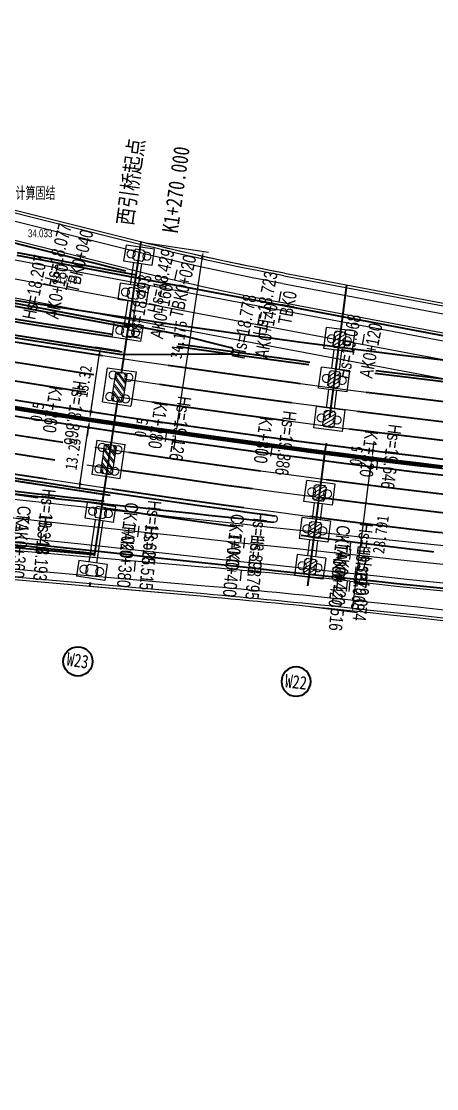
# Model space of a CAD drawing. Extents: x 0 to 558779, y 0 to 2762081.
# Drawn here: x 517486.4 to 517564.4, y 2757739 to 2757939.5 of the extents above; entities that cross this region are included whole.
import ezdxf
from ezdxf.enums import TextEntityAlignment as Align

# ---------------------------------------------------------------- set-up
doc = ezdxf.new("R2010")
doc.units = 0
doc.header["$LTSCALE"] = 20
doc.header["$PDMODE"] = 34
for name, pattern in [('CENTER', [2, 1.25, -0.25, 0.25, -0.25]), ('DASHED', [19.049999999999997, 12.7, -6.349999999999999]), ('HIDDEN', [0.375, 0.25, -0.125])]:
    doc.linetypes.add(name, pattern=pattern)
for name, color, linetype in [('B-标线', 8, 'Continuous'), ('DL-互通边线', 75, 'Continuous'), ('DL-非机动车道边线', 6, 'Continuous'), ('L-主桥边线', 240, 'Continuous'), ('QL-主线桥位平面', 190, 'Continuous'), ('QL-主线桥墩', 191, 'Continuous'), ('QL-桥跨数值', 6, 'Continuous'), ('XW_2022', 7, 'Continuous'), ('XW_A-20220915', 7, 'Continuous'), ('XW_C-20220918', 7, 'Continuous'), ('XW_TA右非', 7, 'Continuous'), ('XW_TB左非', 7, 'Continuous'), ('XW_右非', 7, 'Continuous'), ('XW_左非', 7, 'Continuous'), ('主线墩中心线', 6, 'Continuous'), ('主线墩号', 1, 'Continuous'), ('主线桥宽', 4, 'Continuous'), ('桩号-2022', 7, 'Continuous'), ('桩号-A', 7, 'Continuous'), ('桩号-右非', 7, 'Continuous'), ('桩号-左非', 7, 'Continuous'), ('点划线', 6, 'CENTER'), ('粗实线', 1, 'Continuous'), ('设计高-2022', 7, 'Continuous'), ('设计高-A', 7, 'Continuous'), ('设计高-右非', 7, 'Continuous'), ('设计高-地面高-2022', 7, 'Continuous'), ('设计高-地面高-A', 7, 'Continuous'), ('设计高-地面高-C-20220918', 7, 'Continuous'), ('设计高-地面高-右非', 7, 'Continuous'), ('设计高-地面高-左非', 7, 'Continuous'), ('设计高-左非', 7, 'Continuous'), ('道路边线', 22, 'Continuous')]:
    doc.layers.add(name, color=color, linetype=linetype)
doc.layers.add('偏心', color=4, linetype='Continuous', plot=False)
doc.layers.add('构造细实', color=5, linetype='Continuous', lineweight=15)
doc.layers.add('细虚线', color=2, linetype='DASHED', lineweight=15)
doc.styles.get("Standard").update_dxf_attribs({"font": 'fsdb_e.shx', "width": 0.7, "bigfont": 'hzdx.shx'})
doc.styles.add('仿宋', font='simfang_0.ttf', dxfattribs={"width": 0.8})
doc.dimstyles.new('跨度', dxfattribs={"dimscale": 2, "dimtxt": 2.2, "dimasz": 1.5, "dimexe": 1, "dimexo": 1, "dimgap": 1, "dimtad": 1, "dimdec": 3, "dimzin": 9, "dimdsep": 46, "dimtxsty": '仿宋', "dimcen": 0, "dimclrd": 4, "dimclre": 4, "dimclrt": 256, "dimadec": 0, "dimazin": 3, "dimtfac": 1, "dimtdec": 3, "dimtix": 1, "dimtmove": 2, "dimatfit": 3, "dimfxl": 1, "dimtolj": 1, "dimtzin": 0, "dimarcsym": 2})
pattern_1 = [(128.2757236841803, (-20707.65579984283, -4857.587798500945), (-49.06493134221939, -38.7154040710322), [])]

# ---------------------------------------------------------------- blocks, each defined once
blk = doc.blocks.new('W29-w25')
at = {"layer": '构造细实'}
h = blk.add_hatch(dxfattribs=at)
h.set_pattern_fill('ANSI31', color=4, scale=30, style=0)
h.set_pattern_definition([(45, (-12.5, 0), (-67.35192090801864, 67.35192090801866), [])])
h.paths.add_polyline_path([(-937.5000007925228, 110), (-687.5000008007592, 109.9999999999927), (-437.5000008089955, 109.9999999999927), (-437.5000008089955, 84.99999999999274), (-412.5000008089955, 84.99999999999274), (-412.5000008089955, -85.00000000000728), (-437.5000008089955, -85.00000000000728), (-437.5000008089955, -110.0000000000072), (-687.5000008007592, -110.0000000000072), (-937.5000007925228, -110.0000000000072), (-937.5000007925228, -85.00000000000728), (-962.5000007925228, -85.00000000000728), (-962.5000007925228, 84.99999999999274), (-937.5000007925228, 84.99999999999274)])
h = blk.add_hatch(dxfattribs=at)
h.set_pattern_fill('ANSI31', color=4, scale=30, style=0)
h.set_pattern_definition([(45, (12.5, 0), (-67.35192090801864, 67.35192090801866), [])])
h.paths.add_polyline_path([(937.50000079253, 110), (687.5000008007664, 109.9999999999927), (437.5000008090028, 109.9999999999927), (437.5000008090028, 84.99999999999274), (412.5000008090028, 84.99999999999274), (412.5000008090028, -85.00000000000728), (437.5000008090028, -85.00000000000728), (437.5000008090028, -110.0000000000072), (687.5000008007664, -110.0000000000072), (937.50000079253, -110.0000000000072), (937.50000079253, -85.00000000000728), (962.50000079253, -85.00000000000728), (962.50000079253, 84.99999999999274), (937.50000079253, 84.99999999999274)])
at = {"layer": '点划线', "ltscale": 2}
blk.add_line((0, -270.0000000000075), (3.638e-12, 270.0000000000077), dxfattribs=at)
at = {"layer": '粗实线'}
for p, q in [((-1012.500000792523, 269.9999999999927), (-1012.500000792523, -270.0000000000073)), ((-362.5000008089955, 270), (-1012.500000792523, 269.9999999999854)), ((-362.5000008089955, 269.9999999999927), (-362.5000008089955, -270.0000000000073)), ((362.5000008090028, 269.9999999999927), (362.5000008090028, -270.0000000000073)), ((362.5000008090028, 270), (1012.50000079253, 269.9999999999854)), ((1012.50000079253, 269.9999999999927), (1012.50000079253, -270.0000000000073)), ((-1012.500000792523, -270.0000000000073), (-362.5000008089955, -270.0000000000073)), ((1012.50000079253, -270.0000000000073), (362.5000008090028, -270.0000000000073))]:
    blk.add_line(p, q, dxfattribs=at)
at = {"layer": '粗实线', "color": 4}
for points in [[(-937.5000007925228, 109.9999999999927), (-937.5000007925228, 84.99999999999274), (-962.5000007925228, 84.99999999999274), (-962.5000007925228, -85.00000000000728), (-937.5000007925228, -85.00000000000728), (-937.5000007925228, -110.0000000000072)], [(-937.5000007925228, 110), (-687.5000008007592, 109.9999999999927), (-437.5000008089955, 109.9999999999927), (-437.5000008089955, 84.99999999999274), (-412.5000008089955, 84.99999999999274), (-412.5000008089955, -85.00000000000728), (-437.5000008089955, -85.00000000000728), (-437.5000008089955, -110.0000000000072), (-687.5000008007592, -110.0000000000072), (-937.5000007925228, -110.0000000000072)], [(937.50000079253, 110), (687.5000008007664, 109.9999999999927), (437.5000008090028, 109.9999999999927), (437.5000008090028, 84.99999999999274), (412.5000008090028, 84.99999999999274), (412.5000008090028, -85.00000000000728), (437.5000008090028, -85.00000000000728), (437.5000008090028, -110.0000000000072), (687.5000008007664, -110.0000000000072), (937.50000079253, -110.0000000000072)], [(937.50000079253, 109.9999999999927), (937.50000079253, 84.99999999999274), (962.50000079253, 84.99999999999274), (962.50000079253, -85.00000000000728), (937.50000079253, -85.00000000000728), (937.50000079253, -110.0000000000072)]]:
    blk.add_lwpolyline(points, dxfattribs=at)
at = {"layer": '细虚线', "ltscale": 5}
for centre in [(-892.5000008007592, 149.9999999999927), (-482.5000008007591, 149.9999999999927), (482.5000008007664, 149.9999999999927), (892.5000008007664, 149.9999999999927), (-892.5000008007592, -150.0000000000073), (-482.5000008007591, -150.0000000000073), (482.5000008007664, -150.0000000000073), (892.5000008007664, -150.0000000000073)]:
    blk.add_circle(centre, 75, dxfattribs=at)
blk = doc.blocks.new('W22')
at = {"layer": '构造细实'}
h = blk.add_hatch(dxfattribs=at)
h.set_pattern_fill('ANSI31', color=4, scale=500, angle=83.2757236841803, style=0)
h.set_pattern_definition(pattern_1)
h.paths.add_polyline_path([(-2050, -85), (-2050, 85), (-2075, 85), (-2075, 110), (-2325, 110), (-2325, 85), (-2350, 85), (-2350, -85), (-2325, -85), (-2325, -110), (-2075, -110), (-2075, -85)])
h.paths.add_polyline_path([(-574.9999984466994, -85), (-549.9999984466994, -85), (-549.9999984466994, 85), (-574.9999984466994, 85), (-574.9999984466994, 110), (-824.9999984466994, 110), (-824.9999984466994, 85), (-849.9999984466994, 85), (-849.9999984466994, -85), (-824.9999984466994, -85), (-824.9999984466994, -110), (-574.9999984466994, -110)])
h = blk.add_hatch(dxfattribs=at)
h.set_pattern_fill('ANSI31', color=4, scale=500, angle=83.2757236841803, style=0)
h.set_pattern_definition([(128.2757236841803, (-12660.54016941525, -4838.224952934283), (-49.06493134221939, -38.7154040710322), [])])
h.paths.add_polyline_path([(-1300, -85), (-1300, 85), (-1325, 85), (-1325, 110), (-1575, 110), (-1575, 85), (-1600, 85), (-1600, -85), (-1575, -85), (-1575, -110), (-1325, -110), (-1325, -85)])
h = blk.add_hatch(dxfattribs=at)
h.set_pattern_fill('ANSI31', color=4, scale=500, angle=83.2757236841803, style=0)
h.set_pattern_definition(pattern_1)
h.paths.add_polyline_path([(1950.000000000003, -85), (1950.000000000003, 85), (1975.000000000003, 85), (1975.000000000003, 110), (2225.000000000004, 110), (2225.000000000004, 85), (2250.000000000003, 85), (2250.000000000003, -85), (2225.000000000004, -85), (2225.000000000004, -110), (1975.000000000003, -110), (1975.000000000003, -85)])
h.paths.add_polyline_path([(574.9999984466994, -85), (549.9999984466994, -85), (549.9999984466994, 85), (574.9999984466994, 85), (574.9999984466994, 110), (824.9999984466994, 110), (824.9999984466994, 85), (849.9999984466994, 85), (849.9999984466994, -85), (824.9999984466994, -85), (824.9999984466994, -110), (574.9999984466994, -110)])
h = blk.add_hatch(dxfattribs=at)
h.set_pattern_fill('ANSI31', color=4, scale=500, angle=83.2757236841803, style=0)
h.set_pattern_definition([(128.2757236841803, (-9810.540169415252, -4838.224952934283), (-49.06493134221939, -38.7154040710322), [])])
h.paths.add_polyline_path([(1550, -85), (1550, 85), (1525, 85), (1525, 110), (1275, 110), (1275, 85), (1250, 85), (1250, -85), (1275, -85), (1275, -110), (1525, -110), (1525, -85)])
at = {"layer": '粗实线'}
for p, q in [((-2000, 270), (-2400, 270)), ((-2400, 270), (-2400, -270)), ((-2000, 270), (-2000, -270)), ((-1250, 270), (-1650, 270)), ((-1650, 270), (-1650, -270)), ((-1250, 270), (-1250, -270)), ((-899.9999984466994, 270), (-499.9999984466994, 270)), ((-899.9999984466994, 270), (-899.9999984466994, -270)), ((-499.9999984466994, 270), (-499.9999984466994, -270)), ((899.9999984466994, 270), (499.9999984466994, 270)), ((499.9999984466994, 270), (499.9999984466994, -270)), ((899.9999984466994, 270), (899.9999984466994, -270)), ((1200, 270), (1600, 270)), ((1200, 270), (1200, -270)), ((1600, 270), (1600, -270)), ((1900.000000000003, 270), (2300.000000000004, 270)), ((1900.000000000003, 270), (1900.000000000003, -270)), ((2300.000000000004, 270), (2300.000000000004, -270)), ((-1650, 75), (-2000, 75)), ((-899.9999984466994, 75), (-1250, 75)), ((899.9999984466994, 75), (1200, 75)), ((1600, 75), (1900.000000000003, 75)), ((-1650, -75), (-2000, -75)), ((-899.9999984466994, -75), (-1250, -75)), ((899.9999984466994, -75), (1200, -75)), ((1600, -75), (1900.000000000003, -75)), ((-2000, -270), (-2400, -270)), ((-1250, -270), (-1650, -270)), ((-899.9999984466994, -270), (-499.9999984466994, -270)), ((899.9999984466994, -270), (499.9999984466994, -270)), ((1200, -270), (1600, -270)), ((1900.000000000003, -270), (2300.000000000004, -270))]:
    blk.add_line(p, q, dxfattribs=at)
for points in [[(-2050, -85), (-2050, 85), (-2075, 85), (-2075, 110), (-2325, 110), (-2325, 85), (-2350, 85), (-2350, -85), (-2325, -85), (-2325, -110)], [(-1300, -85), (-1300, 85), (-1325, 85), (-1325, 110), (-1575, 110), (-1575, 85), (-1600, 85), (-1600, -85), (-1575, -85), (-1575, -110)], [(-574.9999984466994, -85), (-549.9999984466994, -85), (-549.9999984466994, 85), (-574.9999984466994, 85), (-574.9999984466994, 110), (-824.9999984466994, 110), (-824.9999984466994, 85), (-849.9999984466994, 85), (-849.9999984466994, -85)], [(574.9999984466994, -85), (549.9999984466994, -85), (549.9999984466994, 85), (574.9999984466994, 85), (574.9999984466994, 110), (824.9999984466994, 110), (824.9999984466994, 85), (849.9999984466994, 85), (849.9999984466994, -85)], [(1250, -85), (1250, 85), (1275, 85), (1275, 110), (1525, 110), (1525, 85), (1550, 85), (1550, -85), (1525, -85), (1525, -110)], [(1950.000000000003, -85), (1950.000000000003, 85), (1975.000000000003, 85), (1975.000000000003, 110), (2225.000000000004, 110), (2225.000000000004, 85), (2250.000000000003, 85), (2250.000000000003, -85), (2225.000000000004, -85), (2225.000000000004, -110)], [(-2325, -110), (-2075, -110), (-2075, -85), (-2050, -85)], [(-1575, -110), (-1325, -110), (-1325, -85), (-1300, -85)], [(-849.9999984466994, -85), (-824.9999984466994, -85), (-824.9999984466994, -110), (-574.9999984466994, -110), (-574.9999984466994, -85)], [(849.9999984466994, -85), (824.9999984466994, -85), (824.9999984466994, -110), (574.9999984466994, -110), (574.9999984466994, -85)], [(1525, -110), (1275, -110), (1275, -85), (1250, -85)], [(2225.000000000004, -110), (1975.000000000003, -110), (1975.000000000003, -85), (1950.000000000003, -85)]]:
    blk.add_lwpolyline(points, dxfattribs=at)
at = {"layer": '细虚线', "ltscale": 5}
for centre in [(-2200, 150), (-1450, 150), (-699.9999984466994, 150), (699.9999984466994, 150), (1400, 150), (2100.000000000004, 150), (-2200, -150), (-1450, -150), (-699.9999984466994, -150), (699.9999984466994, -150), (1400, -150), (2100.000000000004, -150)]:
    blk.add_circle(centre, 75, dxfattribs=at)
blk = doc.blocks.new('JJ墩1')
at = {"layer": '粗实线'}
for points in [[(2.613188003073446, -0.6791527518071235), (-2.613188003073446, 0.6791527518071235), (-3.367802172084338, -2.224389473441988), (1.858573834062553, -3.582694977056235)], [(0.7895370948826895, -7.696046463679522), (-4.436838911264203, -6.337740959599613), (-5.191453080275094, -9.241283185780047), (0.0349229259882122, -10.59958868939429)], [(-1.788727986160665, -17.61648241663351), (-7.015103992307558, -16.25817691255361), (-6.260489823413081, -13.35463468683883), (-1.034113817266188, -14.71294019091874)]]:
    blk.add_lwpolyline(points, close=True, dxfattribs=at)
at = {"layer": '粗实线', "color": 4}
for points in [[(-1.253285691724158, -0.4491936946287752), (-1.630592776113189, -1.90096480725333), (-1.388630923931486, -1.963849321473389), (-1.45151543803513, -2.205811173655092), (0.1938251564279199, -2.633425869513303), (0.2567096705315635, -2.3914640173316), (0.4986715227132664, -2.454348531551659), (0.8759786072187125, -1.00257741799578), (0.6340167549205944, -0.9396929047070444), (0.6969012690242379, -0.6977310520596803), (-0.9484393254388124, -0.2701163562014699), (-1.011323839542455, -0.5120782083831728)], [(-3.076936599914915, -7.466087406035513), (-3.454243684303946, -8.917858518660069), (-3.212281832122243, -8.980743033345787), (-3.275166346225887, -9.222704885527493), (-1.629825751646421, -9.650319580920039), (-1.566941237659193, -9.408357729204), (-1.32497938547749, -9.471242242958397), (-0.9476723010884596, -8.019471130333839), (-1.189634153270162, -7.956586616579442), (-1.126749639166519, -7.714624763932079), (-2.772090233745984, -7.28701006853953), (-2.834974747733213, -7.528971920721233)], [(-4.595741145778447, -14.30390379531309), (-4.65862565988209, -14.54586564749479), (-4.900587512063793, -14.48298113327473), (-5.277894596452825, -15.93475224636495), (-5.035932744271121, -15.99763676058501), (-5.098817258374765, -16.23959861230105), (-3.453476663795299, -16.66721330815926), (-3.390592149808071, -16.42525145551189), (-3.148630297626368, -16.48813597019762), (-2.771323213237337, -15.03636485757306), (-3.013285065302625, -14.973480343353), (-2.950400551198981, -14.7315184911713)]]:
    blk.add_lwpolyline(points, close=True, dxfattribs=at)
at = {"layer": '粗实线'}
for points in [[(-2.54953646461945, -6.828240169677883), (-1.48049972532317, -2.714888683054596)], [(-1.097765351762063, -7.205547254066914), (-0.0287286125821993, -3.092195767443627)], [(-4.373187376768328, -13.84513389645144), (-3.304150633630342, -9.731782395392656)], [(-2.921416263910941, -14.22244098130613), (-1.852379520772956, -10.10908947978168)]]:
    blk.add_lwpolyline(points, dxfattribs=at)
at = {"layer": '细虚线', "ltscale": 5}
for centre in [(-1.829078197362832, -1.074464028701186), (1.07446402835194, -1.829078197013586), (-3.652729105553589, -8.091357740107922), (-0.7491868798388169, -8.845971909351647), (-5.476380017702466, -15.10825146688148), (-2.572837791987694, -15.8628656361252)]:
    blk.add_circle(centre, 0.75, dxfattribs=at)
blk = doc.blocks.new('JJ墩4')
at = {"layer": '粗实线'}
for p, q in [((-1.393420161271933, 11.24047955358401), (-1.04214555787621, 14.21984293404966)), ((4.320708526996895, 13.58754864754155), (-1.04214555787621, 14.21984293404966)), ((3.969433923601172, 10.60818526707589), (4.320708526996895, 13.58754864754155)), ((3.969433923601172, 10.60818526707589), (-1.393420161271933, 11.24047955358401)), ((-0.3935662416624836, 3.067182030994445), (0.5431660360191018, 11.01215106109157)), ((1.096115448570344, 2.891544729471206), (2.032847726251929, 10.83651375956833)), ((-2.330152438953518, 3.295510523486882), (-2.681427042407449, 0.3161471430212259)), ((3.032701645919587, 2.663216236978769), (-2.330152438953518, 3.295510523486882)), ((3.032701645919587, 2.663216236978769), (2.681427042465656, -0.3161471434868872)), ((2.681427042465656, -0.3161471434868872), (-2.681427042407449, 0.3161471430212259))]:
    blk.add_line(p, q, dxfattribs=at)
at = {"layer": '粗实线', "color": 4}
for points in [[(0.4590295942034573, 13.28765563340857), (0.2833922925055958, 11.79797394340858), (0.5316725741722621, 11.76870105974376), (0.5023996905656531, 11.52042077807709)], [(0.5023996905656531, 11.52042077807709), (2.190705606190022, 11.32136516924947), (2.219978489796631, 11.56964545091614), (2.468258771521504, 11.54037256725132), (2.643896073219366, 13.03005425771698), (2.3956157915527, 13.0593271413818), (2.424888675159309, 13.30760742304846), (0.7365827595349402, 13.50666303187608), (0.7073098759283312, 13.25838274974376), (0.4590295942034573, 13.28765563340857)], [(-0.5514241215423681, 2.582330621313303), (-0.5806970052071847, 2.334050339180976), (-0.8289772868738509, 2.363323222845792), (-1.00461458862992, 0.8736415328457952), (-0.7563343069050461, 0.8443686491809785)], [(-0.7563343069050461, 0.8443686491809785), (-0.7856071905116551, 0.5960883675143123), (0.9026987250545062, 0.3970327586866915), (0.9319716087193228, 0.6453130403533578), (1.180251890385989, 0.6160401566885412), (1.355889192142058, 2.1057218471542), (1.107608910417184, 2.134994730819016), (1.136881794023793, 2.383275012485682), (-0.5514241215423681, 2.582330621313303)]]:
    blk.add_lwpolyline(points, dxfattribs=at)
at = {"layer": '细虚线', "ltscale": 5}
for centre in [(-0.026037507399451, 12.58965140208602), (2.953325873124413, 12.23837679857388), (-1.314044388476759, 1.665318991523236), (1.665318991988897, 1.314044388476759)]:
    blk.add_circle(centre, 0.75, dxfattribs=at)
blk = doc.blocks.new('标注墩')
at = {"layer": '主线墩号', "lineweight": 35}
blk.add_circle((0, -28.5), 5.5, dxfattribs=at)
blk = doc.blocks.new('*D1515')
at = {"layer": 'DEFPOINTS', "color": 0}
for p in [(478.34724135226, -135.4033979722883), (482.8984028404728, -136.0839730897806), (480.9388030575853, -149.1882650848365)]:
    blk.add_point(p, dxfattribs=at)
at = {"layer": '主线桥宽', "color": 4, "lineweight": -2}
for p, q in [((481.9093996710368, -135.9360787665441), (477.358238182824, -135.2555036490519)), ((476.6094830542272, -147.0241852131903), (478.1253998674053, -136.8869027264423)), ((479.9497998881494, -149.0403707616001), (475.3986383999365, -148.3597956441078))]:
    blk.add_line(p, q, dxfattribs=at)
at = {"layer": '主线桥宽', "color": 4}
for points in [[(478.3726506597643, -136.9238763072514), (477.8781490750463, -136.8499291456332), (478.34724135226, -135.4033979722883)], [(476.3622322618682, -146.9872116323812), (476.8567338465862, -147.0611587939994), (476.3876415693725, -148.5076899673443)]]:
    blk.add_solid(points, dxfattribs=at)
at = {"layer": '主线桥宽', "insert": (475.2718850309485, -141.6421770266387), "char_height": 2.2, "attachment_point": 5, "rotation": 81.4950808306004, "style": '仿宋'}
blk.add_mtext('\\A1;13.25', dxfattribs=at)
blk = doc.blocks.new('*D1516')
at = {"layer": 'DEFPOINTS', "color": 0}
for p in [(522.5200001634075, -141.6044535320252), (531.3538220377391, -142.7453398523784), (518.8322166798752, -170.1587641793303)]:
    blk.add_point(p, dxfattribs=at)
at = {"layer": '主线桥宽', "color": 4, "lineweight": -2}
for p, q in [((523.5117632280864, -141.732539532583), (532.3455851024179, -142.8734258529363)), ((527.8581675550435, -169.8120059026653), (531.1616930369023, -144.2329844493966)), ((519.823979744554, -170.2868501798882), (528.6578016188855, -171.4277365002414))]:
    blk.add_line(p, q, dxfattribs=at)
at = {"layer": '主线桥宽', "color": 4}
for points in [[(531.409633803072, -144.2650059495361), (530.9137522707326, -144.2009629492572), (531.3538220377391, -142.7453398523784)], [(527.6102267888738, -169.7799844025259), (528.1061083212131, -169.8440274028048), (527.6660385542067, -171.2996504996835)]]:
    blk.add_solid(points, dxfattribs=at)
at = {"layer": '主线桥宽', "insert": (533.0583381506162, -156.7510992391033), "char_height": 2.2, "attachment_point": 5, "rotation": 82.64099642408014, "style": '仿宋'}
blk.add_mtext('\\A1;28.791', dxfattribs=at)
blk = doc.blocks.new('*D1531')
at = {"layer": 'DEFPOINTS', "color": 0}
for p in [(478.4211885138212, -134.9088963879987), (482.8984028404811, -136.0839730896987), (482.9723500020918, -135.5894715054892)]:
    blk.add_point(p, dxfattribs=at)
at = {"layer": '主线桥宽', "color": 4, "lineweight": -2}
for p, q in [((478.6430299986726, -133.4253916338442), (478.864871483524, -131.9418868796897)), ((481.9093996710448, -135.9360787664644), (477.3582381828422, -135.2555036489841)), ((481.9833468326555, -135.4415771822549), (477.4321853443848, -134.7610020647644)), ((478.3472413522786, -135.4033979722184), (478.4211885138212, -134.9088963879987)), ((478.1253998674271, -136.8869027263728), (477.9035583825757, -138.3704074805273))]:
    blk.add_line(p, q, dxfattribs=at)
at = {"layer": '主线桥宽', "color": 4}
for points in [[(478.3957792063135, -133.3884180530356), (478.8902807910317, -133.4623652146527), (478.4211885138212, -134.9088963879987)], [(478.3726506597862, -136.9238763071814), (477.8781490750681, -136.8499291455643), (478.3472413522786, -135.4033979722184)]]:
    blk.add_solid(points, dxfattribs=at)
at = {"layer": '主线桥宽', "insert": (468.5507134097865, -133.755560406018), "char_height": 2.2, "attachment_point": 5, "rotation": 81.49508083072625, "style": '仿宋'}
blk.add_mtext('\\A1;0.5', dxfattribs=at)
blk = doc.blocks.new('*D1532')
at = {"layer": 'DEFPOINTS', "color": 0}
for p in [(480.3910805835952, -121.7357775097149), (484.9422420727205, -122.4163526273332), (482.9723500020918, -135.5894715054892)]:
    blk.add_point(p, dxfattribs=at)
at = {"layer": '主线桥宽', "color": 4, "lineweight": -2}
for p, q in [((483.9532389032842, -122.2684583040989), (479.4020774141589, -121.5878831864806)), ((478.6430299977485, -133.425391633706), (480.1692390987438, -123.2192822638693)), ((481.9833468326555, -135.4415771822549), (477.4321853434608, -134.7610020646262))]:
    blk.add_line(p, q, dxfattribs=at)
at = {"layer": '主线桥宽', "color": 4}
for points in [[(480.4164898911029, -123.2562558446779), (479.9219883063848, -123.1823086830608), (480.3910805835952, -121.7357775097149)], [(478.3957792053894, -133.3884180528974), (478.8902807901076, -133.4623652145146), (478.4211885128971, -134.9088963878605)]]:
    blk.add_solid(points, dxfattribs=at)
at = {"layer": '主线桥宽', "insert": (477.3105781183777, -128.0089700056147), "char_height": 2.2, "attachment_point": 5, "rotation": 81.49508083072736, "style": '仿宋'}
blk.add_mtext('\\A1;13.32', dxfattribs=at)
blk = doc.blocks.new('*D1533')
at = {"layer": 'DEFPOINTS', "color": 0}
for p in [(488.0265918167424, -101.7906003617681), (499.7227925874407, -103.5396359067001), (482.9723500020918, -135.5894715054892)]:
    blk.add_point(p, dxfattribs=at)
at = {"layer": '主线桥宽', "color": 4, "lineweight": -2}
for p, q in [((489.0155949861787, -101.9384946850024), (500.7117957568771, -103.6875302299344)), ((494.8903922575468, -135.8550022962526), (499.5009511025893, -105.0231406608546)), ((483.9613531715282, -135.7373658287235), (495.6575539421317, -137.4864013736413))]:
    blk.add_line(p, q, dxfattribs=at)
at = {"layer": '主线桥宽', "color": 4}
for points in [[(499.7482018949484, -105.0601142416631), (499.2537003102303, -104.986167080046), (499.7227925874407, -103.5396359067001)], [(494.6431414651877, -135.818028715444), (495.1376430499058, -135.8919758770611), (494.6685507726954, -137.338507050407)]]:
    blk.add_solid(points, dxfattribs=at)
at = {"layer": '主线桥宽', "insert": (495.1001152501995, -120.1257045353806), "char_height": 2.2, "attachment_point": 5, "rotation": 81.49508083072742, "style": '仿宋'}
blk.add_mtext('\\A1;34.175', dxfattribs=at)
blk = doc.blocks.new('*D1534')
at = {"layer": 'DEFPOINTS', "color": 0}
for p in [(522.5200001634075, -141.6044535320252), (522.5840431647375, -141.108572000172), (531.4178650381954, -142.2494583205188)]:
    blk.add_point(p, dxfattribs=at)
at = {"layer": '主线桥宽', "color": 4, "lineweight": -2}
for p, q in [((531.6099940390499, -140.7618137235029), (531.8021230399044, -139.274169126487)), ((523.5117632280848, -141.7325395325948), (532.3455851026323, -142.8734258530824)), ((523.5758062294148, -141.2366580007416), (532.4096281028726, -142.3775443210885)), ((531.3538220379551, -142.7453398525128), (531.4178650381954, -142.2494583205188)), ((531.1616930371006, -144.2329844495287), (530.9695640362461, -145.7206290465446))]:
    blk.add_line(p, q, dxfattribs=at)
at = {"layer": '主线桥宽', "color": 4}
for points in [[(531.3620532728805, -140.7297922233605), (531.8579348052192, -140.7938352236453), (531.4178650381954, -142.2494583205188)], [(531.4096338032699, -144.2650059496711), (530.9137522709312, -144.2009629493863), (531.3538220379551, -142.7453398525128)]]:
    blk.add_solid(points, dxfattribs=at)
at = {"layer": '主线桥宽', "insert": (528.4639867228105, -141.9353822898119), "char_height": 2.2, "attachment_point": 5, "rotation": 82.64099642339886, "style": '仿宋'}
blk.add_mtext('\\A1;0.5', dxfattribs=at)
blk = doc.blocks.new('*D1558')
at = {"layer": 'DEFPOINTS', "color": 0}
for p in [(482.8984028404811, -136.0839730896987), (482.9723500020336, -135.5894715054892), (494.6627922503508, -137.3376459283053)]:
    blk.add_point(p, dxfattribs=at)
at = {"layer": '主线桥宽', "color": 4, "lineweight": -2}
for p, q in [((483.8874060099141, -136.2318674129554), (495.5778482582312, -137.9800418357715)), ((483.9613531714666, -135.7373658287459), (495.6517954197838, -137.485540251562)), ((494.8846337352359, -135.8541411741559), (495.106475220121, -134.3706364200064)), ((494.5888450887982, -137.8321475125148), (494.6627922503508, -137.3376459283053)), ((494.3670036039131, -139.3156522666642), (494.145162119028, -140.7991570208137))]:
    blk.add_line(p, q, dxfattribs=at)
at = {"layer": '主线桥宽', "color": 4}
for points in [[(494.6373829428777, -135.8171675933417), (495.1318845275941, -135.8911147549701), (494.6627922503508, -137.3376459283053)], [(494.6142543962713, -139.3526258474784), (494.1197528115549, -139.2786786858501), (494.5888450887982, -137.8321475125148)]]:
    blk.add_solid(points, dxfattribs=at)
at = {"layer": '主线桥宽', "insert": (488.0854736614273, -136.7093792473897), "char_height": 2.2, "attachment_point": 5, "rotation": 81.49508082942596, "style": '仿宋'}
blk.add_mtext('\\A1;0.5', dxfattribs=at)
blk = doc.blocks.new('主线桥墩10.09')
at = {"layer": 'L-主桥边线', "lineweight": 35}
for points in [[(-22.09346182737499, 24.23848303081468, 0.0666659367072392), (484.4883812573389, -122.4187976215034)], [(-32.98621173837455, -0.4667406943626702, 0.0668908931568366), (482.2642752000247, -149.3860236215405)]]:
    blk.add_lwpolyline(points, format="xyb", dxfattribs=at)
at = {"layer": 'L-主桥边线', "color": 1, "lineweight": 35}
for points in [[(-27.44311974686571, 12.11644773883745, 0.0745330961224571), (544.57832292316, -143.8253113320097), (1927.554360731505, -306.8760259551928)], [(-27.64468672825024, 11.65887725027278, 0.0745330961224291), (544.5197791802347, -144.3218721337616), (1927.495816988172, -307.3725867569446)]]:
    blk.add_lwpolyline(points, format="xyb", dxfattribs=at)
at = {"layer": '主线墩中心线', "linetype": 'CENTER', "lineweight": 35}
for p, q in [((488.0265918167424, -101.7906003617681), (482.9723500020336, -135.5894715054892)), ((526.6197602345491, -109.8602301767096), (522.5840431646793, -141.108572000172)), ((482.8984028404811, -136.0839730896987), (478.3550171662937, -166.4666323657147)), ((522.5200001644554, -141.6044535320252), (518.8322166798752, -170.1587641793303))]:
    blk.add_line(p, q, dxfattribs=at)
at = {"layer": '道路边线'}
blk.add_line((514.8780517352279, -108.1520039532333), (639.3174056448042, -131.6485574343241), dxfattribs=at)
at = {"layer": '道路边线', "color": 1}
blk.add_line((514.9708221167675, -107.6606856686994), (639.4101760263437, -131.1572391502559), dxfattribs=at)
at = {"layer": '道路边线', "color": 1, "flags": 128}
for points in [[(514.9708221189212, -107.6606856696307, -0.0139441910179472), (488.0265918167424, -101.7906003617681, -0.0139441910179472)], [(478.3550171662937, -166.4666323657147), (499.8673806344158, -168.3641101815737, -0.0045067947510988), (526.6818338461453, -170.9730274509638, 0.0043474891421824), (806.9832168314023, -198.3351568495854)]]:
    blk.add_lwpolyline(points, format="xyb", dxfattribs=at)
at = {"layer": '主线墩号'}
for name, p, rotation in [('JJ墩1', (487.8810018731747, -102.7799453814514), 6.063742113744864), ('JJ墩1', (487.8810018731747, -102.7799453814514), 6.063742113744864), ('JJ墩4', (478.5701075938995, -164.9821337605826), 358.2194734765667), ('JJ墩4', (478.5701075938995, -164.9821337605826), 358.2194734765667)]:
    blk.add_blockref(name, p, dxfattribs=dict(at, rotation=rotation))
for name, p, xscale, yscale, zscale, rotation in [('W22', (522.4693124282638, -141.9969259500503), 0.010000000163324, 0.010000000163324, 0.010000000163324, 262.640996658885), ('W29-w25', (482.935376422538, -135.836722289212), 0.0099999998403085, 0.0099999998403085, 0.0099999998403085, 81.49508078232519)]:
    blk.add_blockref(name, p, dxfattribs=dict(at, xscale=xscale, yscale=yscale, zscale=zscale, rotation=rotation))
at = {"layer": '主线墩号', "lineweight": 35}
for p, xscale, yscale, zscale, rotation in [((478.3345630007679, -166.5119895129464), 0.4999999999729914, 0.4999999999729914, 0.4999999999729914, 351.3308615759037), ((518.7980409460724, -170.241751962807), -0.499999999993252, 0.5, 0.5, 353.3308615538297)]:
    blk.add_blockref('标注墩', p, dxfattribs=dict(at, xscale=xscale, yscale=yscale, zscale=zscale, rotation=rotation))
at = {"layer": '主线墩号', "lineweight": 35, "style": '仿宋', "width": 0.8}
for s, height, rotation, p in [('西引桥起点', 3, 82.00000000000001, (486.0841368549736, -90.50979316048323)), ('K1+270.000', 3, 82.00000000000001, (494.5708381686708, -91.97099214000627)), ('W23', 2.5, 351.330861549528, (476.1518573517096, -180.4285140614956)), ('W22', 2.5, 353.3308615538297, (517.154900634603, -184.4487566244788))]:
    blk.add_text(s, height=height, rotation=rotation, dxfattribs=at).set_placement(p, align=Align.MIDDLE_CENTER)
at = {"layer": '主线桥宽'}
for base, p2, picture, middle in [((499.7227925874407, -103.5396359067001), (488.0265918167424, -101.7906003617681), '*D1533', (495.1001152501995, -120.1257045353806)), ((480.3910805835311, -121.735777509754), (484.9422420727205, -122.4163526273332), '*D1532', (477.3105781183777, -128.0089700056147))]:
    dim = blk.add_linear_dim(base=base, p1=(482.9723500020918, -135.5894715054892), p2=p2, angle=261.4950808307275, dimstyle='跨度', override={"dimscale": 1, "dimfxl": 0.6}, dxfattribs=at)
    dim.commit()
    dim.dimension.update_dxf_attribs({"geometry": picture, "text_midpoint": middle})
for base, p1, p2, angle, picture, middle, dimtype in [((478.4211885138212, -134.9088963879987), (482.8984028404811, -136.0839730896987), (482.9723500020918, -135.5894715054892), 261.4950808307275, '*D1531', (468.5507134097865, -133.755560406018), 160), ((494.6627922503508, -137.3376459283053), (482.8984028404811, -136.0839730896987), (482.9723500020336, -135.5894715054892), 81.4950808294324, '*D1558', (488.0854736614273, -136.7093792473897), 161), ((531.4178650381954, -142.2494583205188), (522.5200001634075, -141.6044535320252), (522.5840431647375, -141.108572000172), 262.6409964234012, '*D1534', (528.4639867228105, -141.9353822898119), 160), ((531.3538220377391, -142.7453398523784), (518.8322166798752, -170.1587641793303), (522.5200001634075, -141.6044535320252), 82.64099642408013, '*D1516', (533.0583381506162, -156.7510992391033), 161)]:
    dim = blk.add_linear_dim(base=base, p1=p1, p2=p2, angle=angle, dimstyle='跨度', override={"dimscale": 1, "dimfxl": 0.6}, dxfattribs=at)
    dim.commit()
    dim.dimension.update_dxf_attribs({"geometry": picture, "text_midpoint": middle, "dimtype": dimtype})
dim = blk.add_aligned_dim(p1=(480.9388030575853, -149.1882650848365), p2=(482.8984028404728, -136.0839730897806), distance=4.601766332870524, dimstyle='跨度', override={"dimscale": 1, "dimfxl": 0.6}, dxfattribs=at)
dim.commit()
dim.dimension.update_dxf_attribs({"geometry": '*D1515', "text_midpoint": (475.2718850309485, -141.6421770266387)})

msp = doc.modelspace()

# ---------------------------------------------------------------- linework, layer by layer
at = {"layer": 'B-标线', "linetype": 'Continuous', "ltscale": 4}
for p, q in [((517672.4782620537, 2757859.309416393), (517479.6934832637, 2757895.71090614)), ((517625.2746843144, 2757861.098671841), (517478.3946979222, 2757888.832450162))]:
    msp.add_line(p, q, dxfattribs=at)
at = {"layer": 'B-标线', "lineweight": 35, "flags": 128}
for points in [[(516332.9539138029, 2758339.613788994), (516966.6872571261, 2758045.7680116, 0.0793686081780521), (517567.750595335, 2757875.684348863), (518685.095573749, 2757743.951121216)], [(516325.1717994775, 2758322.830204853), (516958.9051428008, 2758028.98442746, 0.079368608178038), (517565.5844768466, 2757857.311599186), (518685.095573749, 2757725.322989553)], [(516323.9098349922, 2758320.108542561), (516957.6431783156, 2758026.262765167, 0.0793686081780461), (517565.233214389, 2757854.332234373), (518685.095573749, 2757722.302211446)]]:
    msp.add_lwpolyline(points, format="xyb", dxfattribs=at)
at = {"layer": 'B-标线', "linetype": 'HIDDEN', "lineweight": 35, "ltscale": 5, "flags": 128}
for points in [[(516331.2712944893, 2758335.984905937), (516965.0046378126, 2758042.139128543, 0.0793686081780467), (517567.2822453916, 2757871.711862446), (518685.095573749, 2757739.923417072)], [(516331.4816219035, 2758336.438516319), (516965.2149652268, 2758042.592738925, 0.0793686081780571), (517567.3407891346, 2757872.208423248), (518685.095573749, 2757740.426880091)], [(516329.6938388828, 2758332.58282807), (516963.4271822062, 2758038.737050676, 0.0793686081780464), (517566.8431673196, 2757867.98765643), (518685.095573749, 2757736.147444438)], [(516328.1163832764, 2758329.180750204), (516961.8497265997, 2758035.33497281, 0.0793686081780372), (517566.4040892477, 2757864.263450414), (518685.095573749, 2757732.371471804)], [(516326.6440913769, 2758326.005477528), (516960.3774347003, 2758032.159700135, 0.07936860817803301), (517565.9942830471, 2757860.7875248), (518685.095573749, 2757728.847230678)], [(516322.4375430929, 2758316.933269886), (516956.1708864162, 2758023.087492492, 0.079368608178051), (517564.8234081885, 2757850.856308758), (518947.7994459439, 2757687.805594135, 0.0200316140230398), (519307.5468970618, 2757659.942024764), (521003.5519569056, 2757596.751981205)], [(516320.9652511935, 2758313.757997211), (516954.6985945168, 2758019.912219817, 0.0793686081780398), (517564.4136019879, 2757847.380383144), (518947.3896397434, 2757684.329668521, 0.0200316140230388), (519307.4165838865, 2757656.444451538), (521003.4216295536, 2757593.254408507)], [(516319.387795587, 2758310.355919344), (516953.1211389103, 2758016.51014195, 0.0793686081780306), (517563.9745239159, 2757843.656177128), (518946.9505616714, 2757680.605462505, 0.0200316140230382), (519307.2769626272, 2757652.697051652), (521003.2819931051, 2757589.507009187)], [(516317.8103399805, 2758306.953841478), (516951.5436833039, 2758013.108064084, 0.0793686081780214), (517563.535445844, 2757839.931971113), (518946.5114835995, 2757676.88125649, 0.0200316140230376), (519307.1373413681, 2757648.949651766), (521003.1423566565, 2757585.759609868)]]:
    msp.add_lwpolyline(points, format="xyb", dxfattribs=at)
at = {"layer": 'B-标线', "linetype": 'Continuous', "ltscale": 4}
for points in [[(516801.4486363618, 2758113.842317293), (516963.4271821143, 2758038.737050697, 0.0793686081867384), (517566.8431672895, 2757867.987656427), (518230.0852143604, 2757789.792455073)], [(516796.926596957, 2758104.089694076), (516958.9051427089, 2758028.984427481, 0.0793686081867512), (517565.5844768166, 2757857.311599182), (518228.8265238876, 2757779.116397829)], [(516795.6646324722, 2758101.368031784), (516957.6431782236, 2758026.262765188, 0.0793686081867587), (517565.2332143592, 2757854.33223437), (518228.4752614301, 2757776.137033017)], [(516791.1425930676, 2758091.615408567), (516953.1211388182, 2758016.510141971, 0.0793686081867713), (517563.9745238861, 2757843.656177125), (518227.2165709573, 2757765.460975772)]]:
    msp.add_lwpolyline(points, format="xyb", dxfattribs=at)
at = {"layer": 'B-标线', "linetype": 'HIDDEN', "ltscale": 4}
for centre, radius in [((517799.5838172971, 2759842.065125098), 1991.499999995303), ((517799.5838172974, 2759842.065125098), 1994.999999995363), ((517799.5838173004, 2759842.065125098), 2004.999999995639), ((517799.583817301, 2759842.065125098), 2008.499999995699)]:
    msp.add_arc(centre, radius, 245.1240635667524, 263.2759572686483, dxfattribs=at)
at = {"layer": 'B-标线', "linetype": 'Continuous', "ltscale": 4}
for radius, end in [(16181.5, 264.4846040081561), (16188.5, 264.94282503901)]:
    msp.add_arc((519261.1069583911, 2773933.515431815), radius, 263.5219687875382, end, dxfattribs=at)
at = {"layer": 'DL-互通边线', "lineweight": 35}
for p, q in [((517485.5468190084, 2757895.623353546), (517534.7173720744, 2757886.339003431)), ((517485.63958939, 2757896.11467183), (517507.9608755872, 2757891.899981875)), ((517506.7960203443, 2757881.943226563), (517478.255941654, 2757887.332144654)), ((517515.999883406, 2757880.714194576), (517478.3487131963, 2757887.823462719)), ((517515.999883406, 2757880.714194576), (517525.7149246305, 2757878.269205004))]:
    msp.add_line(p, q, dxfattribs=at)
at = {"layer": 'DL-互通边线', "lineweight": 35, "flags": 128}
for points in [[(517186.493159663, 2757859.186578906, -0.0518319091544662), (517435.6430744589, 2757856.821691855, 0.0010309300421007), (517501.9541703572, 2757849.430705964, 0.0010309300421007)], [(517186.5402018054, 2757858.688796789, -0.0518319091544631), (517435.5866634718, 2757856.324884246, 0.0015275433378951), (517533.854474102, 2757845.470830139)]]:
    msp.add_lwpolyline(points, format="xyb", dxfattribs=at)
at = {"layer": 'DL-互通边线', "lineweight": 35}
for centre, radius, start, end in [((517525.6036001727, 2757877.679623063), 0.6, 262.0599638936824, 79.30733830713872), ((519261.1069584747, 2773933.515432536), 16189.50000072549, 263.5219687875382, 263.9264503653226), ((519261.1069584747, 2773933.515432536), 16190.00000072549, 263.5219687875382, 263.7556040760909)]:
    msp.add_arc(centre, radius, start, end, dxfattribs=at)
at = {"layer": 'DL-非机动车道边线'}
for p, q in [((517535.4595351269, 2757890.269549704), (517659.8988890364, 2757866.772996222)), ((517534.810142456, 2757886.830321714), (517659.2494963657, 2757863.333768233))]:
    msp.add_line(p, q, dxfattribs=at)
at = {"layer": 'DL-非机动车道边线', "flags": 128}
for points in [[(517535.4595351288, 2757890.269549703, -0.0146571283084208), (517507.0325955516, 2757896.505120518), (517437.4360345968, 2757913.924065255, -0.0753460989586824), (517405.2201819186, 2757927.379991321, 0.2413342400438609), (517351.9960104923, 2757931.24285066, -0.1668886269642016), (517289.4779598627, 2757926.832224344, -0.0100216151164443), (517213.135905826, 2757948.812724289, -0.4340586100425414), (517208.9935401646, 2757957.357980842), (517210.7194308591, 2757961.8388172)], [(517171.2126593404, 2757882.500899019, 0.0107071028181203), (517187.1495886356, 2757913.430550601, -0.3709111560187414), (517194.9376393714, 2757916.779093803, 0.0163984576395226), (517322.4228492752, 2757881.289914564, -0.2301825852684787), (517340.2762462456, 2757866.518978253, 0.2702291324403648), (517367.8233059623, 2757847.025905391), (517520.9029010467, 2757833.523663474, -0.0045067947537353), (517547.7532384538, 2757830.911254846, -0.0045067947537353)]]:
    msp.add_lwpolyline(points, format="xyb", dxfattribs=at)
at = {"layer": 'DL-非机动车道边线'}
for radius in [16190.00000072549, 16193.50000072549]:
    msp.add_arc((519261.1069584747, 2773933.515432536), radius, 263.9264503653226, 264.9228152047829, dxfattribs=at)
at = {"layer": 'L-主桥边线', "lineweight": 35}
for p, q in [((517506.0614138519, 2757892.624810466), (517436.464852897, 2757910.043755202)), ((517534.7173720744, 2757886.339003431), (517659.1567259841, 2757862.842449949)), ((517505.3122830437, 2757876.976510274), (517525.5207181869, 2757877.085375155)), ((517368.1747577148, 2757851.010435685), (517500.0969830974, 2757839.374359691))]:
    msp.add_line(p, q, dxfattribs=at)
for points in [[(516801.7641274831, 2758114.522732867), (516963.7426732357, 2758039.417466271, 0.0715019287529646), (517505.3122830437, 2757876.976510274)], [(516801.9744548971, 2758114.976343249), (516963.9530006499, 2758039.871076653, 0.0714970484100831), (517505.3481757935, 2757877.476710887)], [(516796.1904510075, 2758102.502057739), (516958.1689967592, 2758027.396791143, 0.0793686081867523), (517565.3795737164, 2757855.573636375), (518228.6216207877, 2757777.378435022)], [(516796.4007784217, 2758102.955668121), (516958.3793241734, 2758027.850401526, 0.0793686081867576), (517565.4381174593, 2757856.070197177), (518228.6801645306, 2757777.874995824)], [(516790.6167745321, 2758090.481382612), (516952.5953202827, 2758015.376116016, 0.0715934765951041), (517502.1131767932, 2757850.660227038, 0.0715934765951041)], [(516790.8271019464, 2758090.934992994), (516952.8056476969, 2758015.829726399, 0.0756049920457877), (517533.997684804, 2757846.662156721)]]:
    msp.add_lwpolyline(points, format="xyb", dxfattribs=at)
at = {"layer": 'L-主桥边线'}
msp.add_arc((517533.9185235127, 2757846.067401738), 0.6, 263.872055658901, 82.41854902207416, dxfattribs=at)
at = {"layer": 'L-主桥边线', "lineweight": 35}
msp.add_arc((519261.1069584747, 2773933.515432536), 16189.50000072549, 263.9264503653226, 264.9228152047829, dxfattribs=at)
at = {"layer": 'XW_2022', "color": 2}
msp.add_arc((517799.5838173413, 2759842.065125105), 2000, 245.1240635637268, 263.2759572686483, dxfattribs=at)
at = {"layer": 'XW_A-20220915', "color": 4}
msp.add_line((517668.3985570946, 2757856.517897618), (517479.0440905929, 2757892.271678151), dxfattribs=at)
at = {"layer": 'XW_C-20220918', "color": 2}
msp.add_arc((519261.1069583911, 2773933.515431815), 16185, 263.5219687875382, 264.9123007267011, dxfattribs=at)
at = {"layer": 'XW_TA右非', "color": 4}
msp.add_line((517368.1308262458, 2757850.512369397), (517521.2104213526, 2757837.01012748), dxfattribs=at)
at = {"layer": 'XW_TA右非', "color": 2}
msp.add_arc((517389.4160141547, 2756342.811267142), 1500, 83.92645036532271, 84.95932464628203, dxfattribs=at)
at = {"layer": 'XW_TB左非', "color": 4}
msp.add_line((517506.1828115644, 2757893.109849222), (517436.5862506025, 2757910.52879396), dxfattribs=at)
at = {"layer": 'XW_TB左非', "color": 2}
msp.add_arc((517627.5805240347, 2758378.148605826), 500, 255.9484124603968, 259.3073383071387, dxfattribs=at)
at = {"layer": 'XW_右非', "color": 4}
msp.add_line((517368.1308262458, 2757850.512369397), (517521.2104213526, 2757837.01012748), dxfattribs=at)
at = {"layer": 'XW_右非', "color": 2}
msp.add_arc((517389.4160141547, 2756342.811267142), 1500, 83.92645036532271, 84.95932464628203, dxfattribs=at)
at = {"layer": 'XW_左非', "color": 4}
msp.add_line((517506.1828115644, 2757893.109849222), (517436.5862506025, 2757910.52879396), dxfattribs=at)
at = {"layer": 'XW_左非', "color": 2}
msp.add_arc((517627.5805240347, 2758378.148605826), 500, 255.9484124603968, 259.3073383071387, dxfattribs=at)
at = {"layer": '设计高-地面高-2022', "color": 7}
for p, q in [((517513.688858795, 2757862.604574178), (517513.4029638365, 2757860.625113627)), ((517533.4974290247, 2757859.844644444), (517533.2313426364, 2757857.862423963)), ((517553.3326076714, 2757857.282935106), (517553.0863564618, 2757855.298152916))]:
    msp.add_line(p, q, dxfattribs=at)
at = {"layer": '设计高-地面高-A', "color": 7}
for p, q in [((517530.8294375411, 2757882.493604447), (517531.2005190672, 2757884.458877584)), ((517550.482168906, 2757878.782789187), (517550.853250432, 2757880.748062323))]:
    msp.add_line(p, q, dxfattribs=at)
at = {"layer": '设计高-地面高-C-20220918', "color": 3}
for p, q in [((517508.4712356834, 2757844.695586237), (517508.2546469879, 2757842.707348489)), ((517528.3537177687, 2757842.542117341), (517528.1395861275, 2757840.553613472)), ((517548.2388457406, 2757840.413219107), (517548.0271714805, 2757838.424452151))]:
    msp.add_line(p, q, dxfattribs=at)
at = {"layer": '设计高-地面高-右非', "color": 7}
for p, q in [((517507.7875211624, 2757838.194081785), (517507.6117952862, 2757836.201816638)), ((517527.7089051753, 2757836.422687926), (517527.5245146539, 2757834.431206031)), ((517547.6108415363, 2757834.446073853), (517547.3999150997, 2757832.457227443)), ((517548.1235560516, 2757834.391608976), (517547.9119459957, 2757832.402835187))]:
    msp.add_line(p, q, dxfattribs=at)
at = {"layer": '设计高-地面高-左非', "color": 7}
for p, q in [((517515.236857811, 2757890.933149729), (517515.6862324758, 2757892.882011553)), ((517534.8101424559, 2757886.830321714), (517535.1812239822, 2757888.795594851))]:
    msp.add_line(p, q, dxfattribs=at)
at = {"layer": '道路边线'}
for p, q in [((517535.7378462713, 2757891.743504556), (517660.1772001809, 2757868.246951074)), ((517535.8306166529, 2757892.23482284), (517660.2699705625, 2757868.738269358))]:
    msp.add_line(p, q, dxfattribs=at)
at = {"layer": '道路边线', "flags": 128}
for points in [[(517535.7378462735, 2757891.743504555, -0.0146571283084023), (517507.396788689, 2757897.960236788), (517437.8002277343, 2757915.379181524, -0.0753460989586982), (517405.9991714424, 2757928.661855324, 0.241334240043927), (517351.4102776721, 2757932.623762338, -0.166888626964142), (517289.8640102086, 2757928.281694983, -0.0100216151164439), (517213.5797326968, 2757950.245559837, -0.4340586100326556), (517210.3932975723, 2757956.818834109), (517215.7147398207, 2757970.634605863), (517207.9757374769, 2757973.689803232)], [(517535.830616655, 2757892.234822839, -0.0146571283083785), (517507.5181864014, 2757898.445275544), (517437.9216254468, 2757915.864220281, -0.0753460989588762), (517406.2588346171, 2757929.089143325, 0.2413342400440986), (517351.2150333987, 2757933.084066231, -0.1668886269641845), (517289.9926936573, 2757928.764851862, -0.0100216151164431), (517213.7276749871, 2757950.723171687, -0.4340586100000712), (517210.8598833748, 2757956.639118531), (517216.3595486974, 2757970.917601183), (517208.159145267, 2757974.154950117)], [(517167.4947515231, 2757872.645113159, 0.0139127722086671), (517188.49739484, 2757912.772205376, -0.3709111560099466), (517194.4882031048, 2757915.348007837, 0.016398457639521), (517322.0681740729, 2757879.832449126, -0.2301825852697388), (517338.9110014034, 2757865.89760355, 0.2702291324403563), (517367.6915115551, 2757845.53170653), (517520.7711066396, 2757832.029464613, -0.0045067947537321), (517547.5945309119, 2757829.419674504)], [(517167.686888843, 2757871.96472357, 0.0140662706967464), (517188.9466635748, 2757912.552756967, -0.3709111560142703), (517194.3383910155, 2757914.870979182, 0.0163984576395102), (517321.9499490054, 2757879.346627314, -0.2301825852708394), (517338.4559197893, 2757865.690478649, 0.2702291324406306), (517367.6475800861, 2757845.033640243), (517520.7271751705, 2757831.531398327, -0.0045067947537286), (517547.5416283979, 2757828.922481057, -0.0045067947537286)]]:
    msp.add_lwpolyline(points, format="xyb", dxfattribs=at)
at = {"layer": '道路边线'}
for radius in [16195.00000072549, 16195.50000072549]:
    msp.add_arc((519261.1069584747, 2773933.515432536), radius, 263.9264503653226, 264.9228152047829, dxfattribs=at)

# ---------------------------------------------------------------- block references
at = {"layer": 'QL-主线桥位平面', "xscale": 0.01, "yscale": 0.01, "zscale": 0.01, "rotation": 81.49660464296973}
msp.add_blockref('W29-w25', (517503.7949152748, 2757864.058897052), dxfattribs=at)
at = {"layer": 'QL-主线桥墩'}
msp.add_blockref('主线桥墩10.09', (517020.8597945361, 2757999.895508508), dxfattribs=at)

# ---------------------------------------------------------------- texts
at = {"layer": 'QL-桥跨数值', "lineweight": 35, "width": 0.75}
for s, p in [('34.033', (517489.9467257347, 2757898.528976405)), ('34.773', (517494.6528161376, 2757889.790964533))]:
    msp.add_text(s, height=1.5, dxfattribs=at).set_placement(p, align=Align.BOTTOM_CENTER)
at = {"layer": '偏心', "width": 0.75}
msp.add_text('根据计算固结', height=2.5, dxfattribs=at).set_placement((517487.2012714287, 2757907.212487426), align=Align.MIDDLE_CENTER)
at = {"layer": '桩号-2022', "color": 7, "width": 0.75}
for s, rotation, p in [('K1+260', 261.2086019357556, (517493.5341564271, 2757866.41093841)), ('K1+280', 261.7815597307885, (517513.3056713755, 2757863.449274696)), ('K1+300', 262.3545175259041, (517533.1058139001, 2757860.685470916)), ('K1+320', 262.9274753210142, (517552.9326040027, 2757858.119803452))]:
    msp.add_text(s, height=2.5, rotation=rotation, dxfattribs=at).set_placement(p, align=Align.TOP_CENTER)
at = {"layer": '桩号-A', "color": 7, "width": 0.75}
for s, p in [('AK0+180', (517491.8703393743, 2757889.054779769)), ('AK0+160', (517511.5230707393, 2757885.343964508)), ('AK0+140', (517531.1758021041, 2757881.633149247)), ('AK0+120', (517550.8285334688, 2757877.922333986))]:
    msp.add_text(s, height=2.5, rotation=79.30733831248162, dxfattribs=at).set_placement(p, align=Align.TOP_CENTER)
at = {"layer": '桩号-右非', "color": 7, "width": 0.75}
for s, rotation, p in [('TAK0+360', 264.9593246468751, (517487.4354463248, 2757840.773500589)), ('TAK0+380', 264.9593246468751, (517507.3580977961, 2757839.016241827)), ('TAK0+400', 264.7100885331416, (517527.2830622491, 2757837.246708171)), ('TAK0+420.516', 263.9264503653221, (517547.5007191336, 2757833.263677053)), ('TAK0+420', 263.9461448063537, (517547.1960230733, 2757835.27569859))]:
    msp.add_text(s, height=2.5, rotation=rotation, dxfattribs=at).set_placement(p, align=Align.TOP_CENTER)
at = {"layer": '桩号-左非', "color": 7, "width": 0.75}
for s, rotation, p in [('TBK0+040', 75.94841245942955, (517496.110130892, 2757894.825537671)), ('TBK0+020', 77.0155071261371, (517515.5485362886, 2757890.059531913)), ('TBK0', 79.30733830691803, (517535.1565070188, 2757885.969866515))]:
    msp.add_text(s, height=2.5, rotation=rotation, dxfattribs=at).set_placement(p, align=Align.TOP_CENTER)
at = {"layer": '设计高-2022', "color": 7, "width": 0.75}
for s, rotation, p in [('Hs=18.866', 261.2086019357556, (517494.5224077654, 2757866.25810094)), ('Hs=19.126', 261.7815597307885, (517514.295401651, 2757863.306327216)), ('Hs=19.386', 262.3545175259041, (517534.0969241403, 2757860.552427723)), ('Hs=19.646', 262.9274753210142, (517553.9249950977, 2757857.996677846))]:
    msp.add_text(s, height=2.5, rotation=rotation, dxfattribs=at).set_placement(p, align=Align.BOTTOM_CENTER)
at = {"layer": '设计高-A', "color": 7, "width": 0.75}
for s, p in [('Hs=18.207', (517490.8877028062, 2757889.240320532)), ('Hs=18.493', (517510.540434171, 2757885.529505271)), ('Hs=18.778', (517530.1931655358, 2757881.81869001)), ('Hs=19.068', (517549.8458969006, 2757878.107874749))]:
    msp.add_text(s, height=2.5, rotation=79.30733831248162, dxfattribs=at).set_placement(p, align=Align.BOTTOM_CENTER)
at = {"layer": '设计高-右非', "color": 7, "width": 0.75}
for s, rotation, p in [('Hs=18.193', 264.9593246468751, (517488.4315788985, 2757840.685637652)), ('Hs=18.515', 264.9593246468751, (517508.3542303696, 2757838.928378889)), ('Hs=18.795', 264.7100885331416, (517528.2788031963, 2757837.154512911)), ('Hs=19.068', 263.9461448063537, (517548.1904462778, 2757835.170235372)), ('Hs=19.074', 263.9264503653221, (517548.4951060282, 2757833.157872025))]:
    msp.add_text(s, height=2.5, rotation=rotation, dxfattribs=at).set_placement(p, align=Align.BOTTOM_CENTER)
at = {"layer": '设计高-地面高-C-20220918', "color": 3, "width": 0.75}
for s, rotation, p in [('Hs=18.349', 263.7121974023992, (517488.9788992826, 2757845.824876856)), ('Hs=18.625', 263.7829984926565, (517508.8600007724, 2757843.647320189)), ('Hs=18.898', 263.8537995766295, (517528.7437779155, 2757841.494332496)), ('Hs=19.167', 263.9246006625558, (517548.6302003497, 2757839.365917064))]:
    msp.add_text(s, height=2.5, rotation=rotation, dxfattribs=at).set_placement(p, align=Align.BOTTOM_CENTER)
for s, rotation, p in [('CK1', 263.7121974023992, (517487.984914989, 2757845.934399565)), ('CK1+020', 263.7829984926565, (517507.8658818991, 2757843.755614536)), ('CK1+040', 263.8537995766295, (517527.7495259804, 2757841.601398317)), ('CK1+060', 263.9246006625558, (517547.6358168713, 2757839.471754194))]:
    msp.add_text(s, height=2.5, rotation=rotation, dxfattribs=at).set_placement(p, align=Align.TOP_CENTER)
at = {"layer": '设计高-左非', "color": 7, "width": 0.75}
for s, rotation, p in [('Hs=18.077', 75.94841245942955, (517495.1400533789, 2757895.068333096)), ('Hs=18.429', 77.0155071261371, (517514.5741053764, 2757890.284219245)), ('Hs=18.723', 79.30733830691803, (517534.1738704505, 2757886.155407277))]:
    msp.add_text(s, height=2.5, rotation=rotation, dxfattribs=at).set_placement(p, align=Align.BOTTOM_CENTER)

doc.saveas('drawing.dxf')
